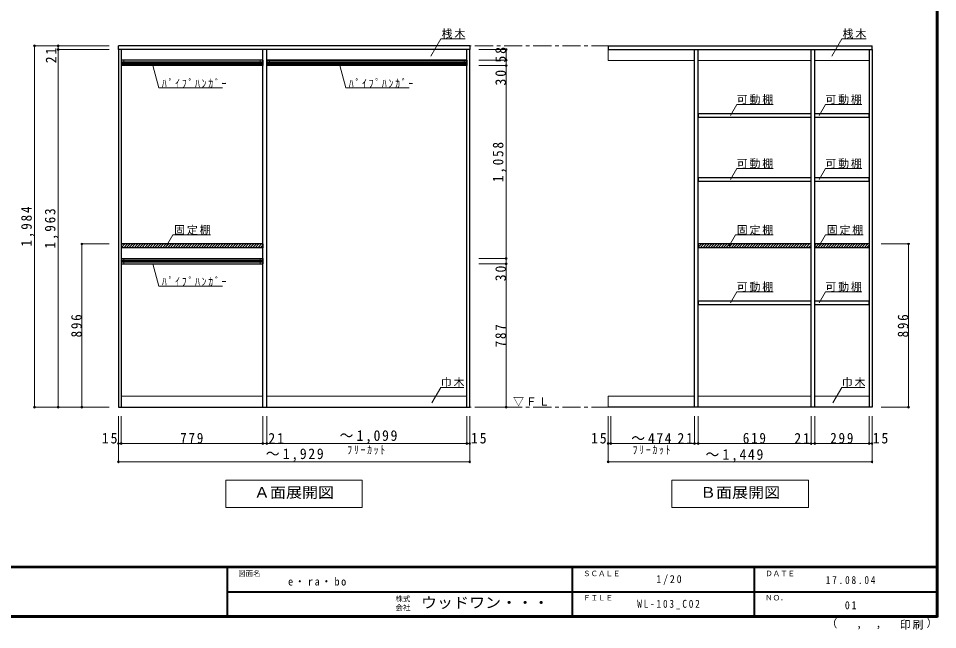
# Model space of a CAD drawing. Units: millimetres at full size, sheet at 1:20. Extents: x -3922 to 3878, y -2932 to 2722.
# Drawn here: x -1169 to 3878, y -2932 to 423 of the extents above; entities that cross this region are included whole.
import ezdxf
from ezdxf.enums import TextEntityAlignment as Align

# ---------------------------------------------------------------- set-up
doc = ezdxf.new("R2010")
doc.units = ezdxf.units.MM
doc.header["$LTSCALE"] = 20
doc.header["$PDMODE"] = 32
doc.header["$PDSIZE"] = 10
doc.linetypes.add('CHAIN1', pattern=[8, 5, -1, 1, -1])
for name, color, linetype, lineweight in [('0-2', 2, 'Continuous', 35), ('0-3_固定棚', 3, 'Continuous', 25), ('0-4_可動棚', 3, 'Continuous', 25), ('0-6_パイプハンガー', 4, 'Continuous', 9), ('0-7_桟木・巾木', 7, 'Continuous', 18), ('0-A_文字', 7, 'Continuous', 18), ('0-B_寸法', 7, 'Continuous', 9), ('0-C_ハッチ', 4, 'Continuous', 9), ('6-0', 7, 'Continuous', 18), ('F-1_枠', 6, 'Continuous', 40)]:
    doc.layers.add(name, color=color, linetype=linetype, lineweight=lineweight)
doc.layers.add('F-A_文字', color=7, linetype='Continuous')
doc.styles.add('ＭＳ ゴシック', font='')
doc.styles.get('ＭＳ ゴシック').set_extended_font_data('MS Gothic')

msp = doc.modelspace()

# ---------------------------------------------------------------- linework, layer by layer
at = {"layer": '0-2', "color": 3, "lineweight": 25}
for p, q in [((1308.82, 272.73), (-620.18, 272.73)), ((-620.18, 251.73), (-620.18, 272.73)), ((1308.82, 272.73), (1308.82, 251.73)), ((2068.82, 272.73), (3517.82, 272.73)), ((2068.82, 272.73), (2068.82, 251.73)), ((3517.82, 251.73), (3517.82, 272.73)), ((1308.82, 251.73), (-620.18, 251.73)), ((-620.18, 251.73), (-620.18, -1711.27)), ((-605.18, 251.73), (-605.18, -1711.27)), ((173.82, -1711.27), (173.82, 251.73)), ((194.82, -1711.27), (194.82, 251.73)), ((1293.82, -1711.27), (1293.82, 251.73)), ((1308.82, -1711.27), (1308.82, 251.73)), ((2068.82, 251.73), (3517.82, 251.73)), ((2542.82, -1711.27), (2542.82, 251.73)), ((2563.82, -1711.27), (2563.82, 251.73)), ((3182.82, -1711.27), (3182.82, 251.73)), ((3203.82, -1711.27), (3203.82, 251.73)), ((3502.82, 251.73), (3502.82, -1711.27)), ((3517.82, 251.73), (3517.82, -1711.27)), ((-620.18, -1711.27), (1308.82, -1711.27)), ((3517.82, -1711.27), (2068.82, -1711.27))]:
    msp.add_line(p, q, dxfattribs=at)
at = {"layer": '0-3_固定棚'}
for p, q in [((-605.18, -815.27), (-605.18, -836.27)), ((173.82, -815.27), (-605.18, -815.27)), ((2563.82, -815.27), (2563.82, -836.27)), ((3182.82, -815.27), (2563.82, -815.27)), ((3182.82, -836.27), (2563.82, -836.27)), ((3203.82, -815.27), (3203.82, -836.27)), ((3502.82, -815.27), (3203.82, -815.27)), ((3502.82, -836.27), (3203.82, -836.27))]:
    msp.add_line(p, q, dxfattribs=at)
msp.add_lwpolyline([(173.82, -815.27), (173.82, -836.27), (-605.18, -836.27)], dxfattribs=at)
at = {"layer": '0-4_可動棚'}
for p, q in [((2563.82, -98.27), (2563.82, -119.27)), ((2563.82, -98.27), (3182.82, -98.27)), ((3182.82, -119.27), (3182.82, -98.27)), ((3203.82, -98.27), (3502.82, -98.27)), ((3502.82, -119.27), (3502.82, -98.27)), ((2563.82, -119.27), (3182.82, -119.27)), ((3203.82, -119.27), (3502.82, -119.27)), ((2563.82, -450.27), (2563.82, -471.27)), ((2563.82, -450.27), (3182.82, -450.27)), ((3182.82, -471.27), (3182.82, -450.27)), ((3203.82, -450.27), (3502.82, -450.27)), ((3502.82, -471.27), (3502.82, -450.27)), ((2563.82, -471.27), (3182.82, -471.27)), ((3203.82, -471.27), (3502.82, -471.27)), ((2563.82, -1127.27), (2563.82, -1148.27)), ((2563.82, -1127.27), (3182.82, -1127.27)), ((2563.82, -1148.27), (3182.82, -1148.27)), ((3182.82, -1148.27), (3182.82, -1127.27)), ((3203.82, -1127.27), (3502.82, -1127.27)), ((3203.82, -1148.27), (3502.82, -1148.27)), ((3502.82, -1148.27), (3502.82, -1127.27))]:
    msp.add_line(p, q, dxfattribs=at)
at = {"layer": '0-6_パイプハンガー', "color": 3, "lineweight": 25}
for p, q in [((-605.18, 193.73), (-605.18, 163.73)), ((173.82, 193.73), (-605.18, 193.73)), ((173.82, 163.73), (-605.18, 163.73)), ((173.82, 193.73), (173.82, 163.73)), ((1293.82, 193.73), (194.82, 193.73)), ((194.82, 193.73), (194.82, 163.73)), ((1293.82, 163.73), (194.82, 163.73)), ((1293.82, 193.73), (1293.82, 163.73)), ((-605.18, -894.27), (-605.18, -924.27)), ((-605.18, -894.27), (173.82, -894.27)), ((173.82, -894.27), (173.82, -924.27)), ((-605.18, -924.27), (173.82, -924.27))]:
    msp.add_line(p, q, dxfattribs=at)
at = {"layer": '0-6_パイプハンガー'}
for p, q in [((-605.18, 184.73), (173.82, 184.73)), ((-605.18, 180.73), (173.82, 180.73)), ((-605.18, 176.73), (173.82, 176.73)), ((-605.18, 172.73), (173.82, 172.73)), ((194.82, 184.73), (1293.82, 184.73)), ((194.82, 180.73), (1293.82, 180.73)), ((194.82, 176.73), (1293.82, 176.73)), ((194.82, 172.73), (1293.82, 172.73)), ((173.82, -903.27), (-605.18, -903.27)), ((173.82, -907.27), (-605.18, -907.27)), ((173.82, -911.27), (-605.18, -911.27)), ((173.82, -915.27), (-605.18, -915.27))]:
    msp.add_line(p, q, dxfattribs=at)
at = {"layer": '0-6_パイプハンガー', "color": 7, "lineweight": 18}
for p, q in [((-590.18, 193.73), (-590.18, 163.73)), ((158.82, 193.73), (158.82, 163.73)), ((209.82, 193.73), (209.82, 163.73)), ((1278.82, 193.73), (1278.82, 163.73)), ((158.82, -894.27), (158.82, -924.27))]:
    msp.add_line(p, q, dxfattribs=at)
at = {"layer": '0-7_桟木・巾木'}
for p, q in [((2068.82, 191.73), (2068.82, 251.73)), ((1293.82, 191.73), (194.82, 191.73)), ((2068.82, 191.73), (2542.82, 191.73)), ((2563.82, 191.73), (3182.82, 191.73)), ((3203.82, 191.73), (3502.82, 191.73)), ((-605.18, -1651.27), (173.82, -1651.27)), ((194.82, -1651.27), (1293.82, -1651.27)), ((2068.82, -1651.27), (2068.82, -1711.27)), ((2542.82, -1651.27), (2068.82, -1651.27)), ((3182.82, -1651.27), (2563.82, -1651.27)), ((3502.82, -1651.27), (3203.82, -1651.27))]:
    msp.add_line(p, q, dxfattribs=at)
at = {"layer": '0-A_文字'}
for p, q in [((1095.41, 216.5), (1150.24, 311.47)), ((1284.82, 311.47), (1150.24, 311.47)), ((3296.88, 216.5), (3351.71, 311.47)), ((3486.29, 311.47), (3351.71, 311.47)), ((-397.43, 41.79), (-430.11, 163.73)), ((628.6, 41.79), (595.92, 163.73)), ((-397.43, 41.79), (-49.06, 41.79)), ((628.6, 41.79), (976.97, 41.79)), ((2740.1, -109.79), (2775.12, -49.14)), ((2975.12, -49.14), (2775.12, -49.14)), ((3226.85, -109.79), (3261.86, -49.14)), ((3461.86, -49.14), (3261.86, -49.14)), ((2740.1, -461.79), (2775.12, -401.14)), ((2975.12, -401.14), (2775.12, -401.14)), ((3226.85, -461.79), (3261.86, -401.14)), ((3461.86, -401.14), (3261.86, -401.14)), ((-356.08, -826.33), (-321.07, -765.68)), ((-113.88, -765.68), (-321.07, -765.68)), ((2732.92, -826.33), (2767.93, -765.68)), ((2975.12, -765.68), (2767.93, -765.68)), ((3226.85, -826.33), (3261.86, -765.68)), ((3469.05, -765.68), (3261.86, -765.68)), ((-397.43, -1046.21), (-430.11, -924.27)), ((-397.43, -1046.21), (-49.06, -1046.21)), ((2740.1, -1138.79), (2775.12, -1078.14)), ((2975.12, -1078.14), (2775.12, -1078.14)), ((3226.85, -1138.79), (3261.86, -1078.14)), ((3461.86, -1078.14), (3261.86, -1078.14)), ((1101.48, -1686.83), (1150.24, -1602.39)), ((1150.24, -1602.39), (1276.27, -1602.39)), ((719.32, -2111.27), (719.32, -2261.27)), ((2418.32, -2111.27), (2418.32, -2261.27)), ((2418.32, -2111.27), (3168.32, -2111.27)), ((3168.32, -2111.27), (3168.32, -2261.27)), ((-30.68, -2261.27), (719.32, -2261.27)), ((3168.32, -2261.27), (2418.32, -2261.27))]:
    msp.add_line(p, q, dxfattribs=at)
at = {"layer": '0-A_文字', "linetype": 'CHAIN1'}
for p, q in [((3517.82, 272.73), (-620.18, 272.73)), ((3517.82, -1711.27), (-620.18, -1711.27))]:
    msp.add_line(p, q, dxfattribs=at)
at = {"layer": '0-A_文字'}
for points in [[(3302.95, -1686.83), (3351.71, -1602.39), (3477.73, -1602.39)], [(719.32, -2111.27), (-30.68, -2111.27), (-30.68, -2261.27)]]:
    msp.add_lwpolyline(points, dxfattribs=at)
at = {"layer": '0-B_寸法', "color": 4}
for p, q in [((-1080.18, 272.73), (-1080.18, -1711.27)), ((-1080.18, 272.73), (-950.18, 272.73)), ((-950.18, 272.73), (-950.18, 251.73)), ((-950.18, 272.73), (-670.18, 272.73)), ((-950.18, 251.73), (-950.18, -1711.27)), ((-950.18, 251.73), (-670.18, 251.73)), ((1508.82, 251.73), (1358.82, 251.73)), ((1508.82, 193.73), (1508.82, 251.73)), ((1508.82, 193.73), (1358.82, 193.73)), ((1508.82, 163.73), (1358.82, 163.73)), ((1508.82, 163.73), (1508.82, 193.73)), ((1508.82, -894.27), (1508.82, 163.73)), ((-820.18, -815.27), (-670.18, -815.27)), ((-820.18, -1711.27), (-820.18, -815.27)), ((1508.82, -894.27), (1358.82, -894.27)), ((1508.82, -924.27), (1508.82, -894.27)), ((1508.82, -924.27), (1358.82, -924.27)), ((1508.82, -1711.27), (1508.82, -924.27)), ((-1080.18, -1711.27), (-950.18, -1711.27)), ((-950.18, -1711.27), (-670.18, -1711.27)), ((1508.82, -1711.27), (1358.82, -1711.27)), ((3717.82, -1711.27), (3567.82, -1711.27)), ((-620.18, -1911.27), (-620.18, -1761.27)), ((-605.18, -1911.27), (-605.18, -1761.27)), ((173.82, -1911.27), (173.82, -1761.27)), ((194.82, -1911.27), (194.82, -1761.27)), ((1293.82, -1911.27), (1293.82, -1761.27)), ((1308.82, -1911.27), (1308.82, -1761.27)), ((2068.82, -1911.27), (2068.82, -1761.27)), ((2083.82, -1911.27), (2083.82, -1761.27)), ((3182.82, -1911.27), (3182.82, -1761.27)), ((3203.82, -1911.27), (3203.82, -1761.27)), ((3502.82, -1911.27), (3502.82, -1761.27)), ((-605.18, -1911.27), (-620.18, -1911.27)), ((-620.18, -2011.27), (-620.18, -1911.27)), ((1293.82, -1911.27), (-605.18, -1911.27)), ((1308.82, -1911.27), (1293.82, -1911.27)), ((1308.82, -2011.27), (1308.82, -1911.27)), ((2068.82, -2011.27), (2068.82, -1911.27)), ((2068.82, -1911.27), (2083.82, -1911.27)), ((2563.82, -1911.27), (3182.82, -1911.27)), ((3182.82, -1911.27), (3203.82, -1911.27)), ((3203.82, -1911.27), (3502.82, -1911.27)), ((3517.82, -2011.27), (3517.82, -1911.27)), ((-620.18, -2011.27), (1308.82, -2011.27)), ((3517.82, -2011.27), (2068.82, -2011.27))]:
    msp.add_line(p, q, dxfattribs=at)
for points in [[(3717.82, -1711.27), (3717.82, -815.27), (3567.82, -815.27)], [(2083.82, -1911.27), (2542.82, -1911.27), (2542.82, -1761.27)], [(2542.82, -1911.27), (2563.82, -1911.27), (2563.82, -1761.27)], [(3502.82, -1911.27), (3517.82, -1911.27), (3517.82, -1761.27)]]:
    msp.add_lwpolyline(points, dxfattribs=at)
at = {"layer": '0-B_寸法'}
for p in [(-1080.18, 272.73), (-950.18, 272.73), (-950.18, 251.73), (1508.82, 251.73), (1508.82, 193.73), (1508.82, 163.73), (-820.18, -815.27), (3717.82, -815.27), (1508.82, -894.27), (1508.82, -924.27), (-1080.18, -1711.27), (-950.18, -1711.27), (-820.18, -1711.27), (1508.82, -1711.27), (3717.82, -1711.27), (-620.18, -1911.27), (-605.18, -1911.27), (173.82, -1911.27), (194.82, -1911.27), (1293.82, -1911.27), (1308.82, -1911.27), (2068.82, -1911.27), (2083.82, -1911.27), (2542.82, -1911.27), (2563.82, -1911.27), (3182.82, -1911.27), (3203.82, -1911.27), (3502.82, -1911.27), (3517.82, -1911.27), (-620.18, -2011.27), (1308.82, -2011.27), (2068.82, -2011.27), (3517.82, -2011.27)]:
    msp.add_point(p, dxfattribs=at)
at = {"layer": '0-C_ハッチ'}
for p, q in [((-605.18, -822.63), (-597.81, -815.27)), ((-604.67, -836.27), (-583.67, -815.27)), ((-590.53, -836.27), (-569.53, -815.27)), ((-576.39, -836.27), (-555.39, -815.27)), ((-562.25, -836.27), (-541.25, -815.27)), ((-548.1, -836.27), (-527.1, -815.27)), ((-533.96, -836.27), (-512.96, -815.27)), ((-519.82, -836.27), (-498.82, -815.27)), ((-505.68, -836.27), (-484.68, -815.27)), ((-491.54, -836.27), (-470.54, -815.27)), ((-477.39, -836.27), (-456.39, -815.27)), ((-463.25, -836.27), (-442.25, -815.27)), ((-449.11, -836.27), (-428.11, -815.27)), ((-434.97, -836.27), (-413.97, -815.27)), ((-420.83, -836.27), (-399.83, -815.27)), ((-406.68, -836.27), (-385.68, -815.27)), ((-392.54, -836.27), (-371.54, -815.27)), ((-378.4, -836.27), (-357.4, -815.27)), ((-364.26, -836.27), (-343.26, -815.27)), ((-350.11, -836.27), (-329.11, -815.27)), ((-335.97, -836.27), (-314.97, -815.27)), ((-321.83, -836.27), (-300.83, -815.27)), ((-307.69, -836.27), (-286.69, -815.27)), ((-293.55, -836.27), (-272.55, -815.27)), ((-279.4, -836.27), (-258.4, -815.27)), ((-265.26, -836.27), (-244.26, -815.27)), ((-251.12, -836.27), (-230.12, -815.27)), ((-236.98, -836.27), (-215.98, -815.27)), ((-222.84, -836.27), (-201.84, -815.27)), ((-208.69, -836.27), (-187.69, -815.27)), ((-194.55, -836.27), (-173.55, -815.27)), ((-180.41, -836.27), (-159.41, -815.27)), ((-166.27, -836.27), (-145.27, -815.27)), ((-152.12, -836.27), (-131.12, -815.27)), ((-137.98, -836.27), (-116.98, -815.27)), ((-123.84, -836.27), (-102.84, -815.27)), ((-109.7, -836.27), (-88.7, -815.27)), ((-95.56, -836.27), (-74.56, -815.27)), ((-81.41, -836.27), (-60.41, -815.27)), ((-67.27, -836.27), (-46.27, -815.27)), ((-53.13, -836.27), (-32.13, -815.27)), ((-38.99, -836.27), (-17.99, -815.27)), ((-24.85, -836.27), (-3.85, -815.27)), ((-10.7, -836.27), (10.3, -815.27)), ((3.44, -836.27), (24.44, -815.27)), ((17.58, -836.27), (38.58, -815.27)), ((31.72, -836.27), (52.72, -815.27)), ((45.87, -836.27), (66.87, -815.27)), ((60.01, -836.27), (81.01, -815.27)), ((74.15, -836.27), (95.15, -815.27)), ((88.29, -836.27), (109.29, -815.27)), ((102.43, -836.27), (123.43, -815.27)), ((116.58, -836.27), (137.58, -815.27)), ((130.72, -836.27), (151.72, -815.27)), ((144.86, -836.27), (165.86, -815.27)), ((159, -836.27), (173.82, -821.45)), ((173.14, -836.27), (173.82, -835.59)), ((2563.82, -818.19), (2566.75, -815.27)), ((2563.82, -832.34), (2580.89, -815.27)), ((2574.03, -836.27), (2595.03, -815.27)), ((2588.17, -836.27), (2609.17, -815.27)), ((2602.32, -836.27), (2623.32, -815.27)), ((2616.46, -836.27), (2637.46, -815.27)), ((2630.6, -836.27), (2651.6, -815.27)), ((2644.74, -836.27), (2665.74, -815.27)), ((2658.89, -836.27), (2679.89, -815.27)), ((2673.03, -836.27), (2694.03, -815.27)), ((2687.17, -836.27), (2708.17, -815.27)), ((2701.31, -836.27), (2722.31, -815.27)), ((2715.45, -836.27), (2736.45, -815.27)), ((2729.6, -836.27), (2750.6, -815.27)), ((2743.74, -836.27), (2764.74, -815.27)), ((2757.88, -836.27), (2778.88, -815.27)), ((2772.02, -836.27), (2793.02, -815.27)), ((2786.16, -836.27), (2807.16, -815.27)), ((2800.31, -836.27), (2821.31, -815.27)), ((2814.45, -836.27), (2835.45, -815.27)), ((2828.59, -836.27), (2849.59, -815.27)), ((2842.73, -836.27), (2863.73, -815.27)), ((2856.88, -836.27), (2877.88, -815.27)), ((2871.02, -836.27), (2892.02, -815.27)), ((2885.16, -836.27), (2906.16, -815.27)), ((2899.3, -836.27), (2920.3, -815.27)), ((2913.44, -836.27), (2934.44, -815.27)), ((2927.59, -836.27), (2948.59, -815.27)), ((2941.73, -836.27), (2962.73, -815.27)), ((2955.87, -836.27), (2976.87, -815.27)), ((2970.01, -836.27), (2991.01, -815.27)), ((2984.15, -836.27), (3005.15, -815.27)), ((2998.3, -836.27), (3019.3, -815.27)), ((3012.44, -836.27), (3033.44, -815.27)), ((3026.58, -836.27), (3047.58, -815.27)), ((3040.72, -836.27), (3061.72, -815.27)), ((3054.87, -836.27), (3075.87, -815.27)), ((3069.01, -836.27), (3090.01, -815.27)), ((3083.15, -836.27), (3104.15, -815.27)), ((3097.29, -836.27), (3118.29, -815.27)), ((3111.43, -836.27), (3132.43, -815.27)), ((3125.58, -836.27), (3146.58, -815.27)), ((3139.72, -836.27), (3160.72, -815.27)), ((3153.86, -836.27), (3174.86, -815.27)), ((3168, -836.27), (3182.82, -821.45)), ((3182.14, -836.27), (3182.82, -835.59)), ((3203.82, -823.46), (3212.02, -815.27)), ((3205.16, -836.27), (3226.16, -815.27)), ((3219.3, -836.27), (3240.3, -815.27)), ((3233.44, -836.27), (3254.44, -815.27)), ((3247.59, -836.27), (3268.59, -815.27)), ((3261.73, -836.27), (3282.73, -815.27)), ((3275.87, -836.27), (3296.87, -815.27)), ((3290.01, -836.27), (3311.01, -815.27)), ((3304.15, -836.27), (3325.15, -815.27)), ((3318.3, -836.27), (3339.3, -815.27)), ((3332.44, -836.27), (3353.44, -815.27)), ((3346.58, -836.27), (3367.58, -815.27)), ((3360.72, -836.27), (3381.72, -815.27)), ((3374.87, -836.27), (3395.87, -815.27)), ((3389.01, -836.27), (3410.01, -815.27)), ((3403.15, -836.27), (3424.15, -815.27)), ((3417.29, -836.27), (3438.29, -815.27)), ((3431.43, -836.27), (3452.43, -815.27)), ((3445.58, -836.27), (3466.58, -815.27)), ((3459.72, -836.27), (3480.72, -815.27)), ((3473.86, -836.27), (3494.86, -815.27)), ((3488, -836.27), (3502.82, -821.45)), ((3502.14, -836.27), (3502.82, -835.59))]:
    msp.add_line(p, q, dxfattribs=at)
at = {"layer": '6-0'}
msp.add_line((-590.18, -894.27), (-590.18, -924.27), dxfattribs=at)
at = {"layer": 'F-1_枠'}
for p, q in [((3871.3, 2722.29), (3871.3, -2864.37)), ((3874.63, 2722.29), (3874.63, -2864.37)), ((3877.97, 2722.29), (3877.97, -2864.37)), ((3877.97, -2587.71), (-3922.03, -2587.71)), ((3877.97, -2591.04), (-3922.03, -2591.04)), ((-22.03, -2591.04), (-22.03, -2857.71)), ((1871.3, -2591.04), (1871.3, -2857.71)), ((2871.3, -2591.04), (2871.3, -2857.71)), ((-22.03, -2724.37), (3871.3, -2724.38)), ((3877.97, -2857.71), (-3922.03, -2857.71)), ((3877.97, -2861.04), (-3922.03, -2861.04)), ((3877.97, -2864.37), (-3922.03, -2864.37))]:
    msp.add_line(p, q, dxfattribs=at)

# ---------------------------------------------------------------- texts
at = {"layer": '0-A_文字', "style": 'ＭＳ ゴシック', "width": 1.1}
for s, p in [('Ａ面展開図', (124.32, -2226.27)), ('Ｂ面展開図', (2573.32, -2226.27))]:
    msp.add_text(s, height=58.65, dxfattribs=at).set_placement(p, align=Align.BOTTOM_LEFT)
at = {"layer": '0-A_文字', "char_height": 43.99, "attachment_point": 7, "style": 'ＭＳ ゴシック'}
for s, insert in [('\\T1.17;桟木', (1154.82, 311.47)), ('\\T1.17;桟木', (3356.29, 311.47)), ('\\T1.39;\\W0.85;ﾊﾟｲﾌﾟﾊﾝｶﾞｰ', (-380.61, 41.79)), ('\\T1.39;\\W0.85;ﾊﾟｲﾌﾟﾊﾝｶﾞｰ', (645.42, 41.79)), ('\\T1.17;可動棚', (2775.12, -49.14)), ('\\T1.17;可動棚', (3261.86, -49.14)), ('\\T1.17;可動棚', (2775.12, -401.14)), ('\\T1.17;可動棚', (3261.86, -401.14)), ('\\T1.17;固定棚', (-313.88, -765.68)), ('\\T1.17;固定棚', (2775.12, -765.68)), ('\\T1.17;固定棚', (3269.05, -765.68)), ('\\T1.39;\\W0.85;ﾊﾟｲﾌﾟﾊﾝｶﾞｰ', (-380.61, -1046.21)), ('\\T1.17;可動棚', (2775.12, -1078.14)), ('\\T1.17;可動棚', (3261.86, -1078.14)), ('\\T1.17;巾木', (1150.24, -1602.39)), ('\\T1.17;巾木', (3351.71, -1602.39)), ('\\T1.17;▽ＦＬ', (1547.12, -1706.27)), ('\\T1.39;\\W0.85;ﾌﾘｰｶｯﾄ', (636.82, -1971.27)), ('\\T1.39;\\W0.85;ﾌﾘｰｶｯﾄ', (2203.32, -1971.27)), ('\\T1.28;\\W0.95;e・ra・bo', (311.3, -2691.04))]:
    msp.add_mtext(s, dxfattribs=dict(at, insert=insert))
at = {"layer": '0-B_寸法', "char_height": 58.65, "attachment_point": 7, "rotation": 90, "style": 'ＭＳ ゴシック'}
for s, insert in [('\\T1.27;\\W0.95;21', (-960.56, 176.73)), ('\\T1.27;\\W0.95;58', (1508.82, 180.23)), ('\\T1.27;\\W0.95;30', (1508.82, 54.58)), ('\\T1.28;\\W0.9;1,058', (1508.82, -475.27)), ('\\T1.28;\\W0.9;1,984', (-1080.56, -829.27)), ('\\T1.28;\\W0.9;1,963', (-950.56, -839.77)), ('\\T1.27;\\W0.95;30', (1508.82, -1020.19)), ('\\T1.27;\\W0.9;896', (-820.18, -1328.27)), ('\\T1.27;\\W0.9;896', (3717.82, -1328.27)), ('\\T1.27;\\W0.9;787', (1508.82, -1382.77))]:
    msp.add_mtext(s, dxfattribs=dict(at, insert=insert))
at = {"layer": '0-B_寸法', "char_height": 58.65, "attachment_point": 7, "style": 'ＭＳ ゴシック'}
for s, insert in [('\\T1.27;\\W0.95;15', (-710.96, -1911.27)), ('\\T1.27;\\W0.9;779', (-280.68, -1911.27)), ('\\T1.27;\\W0.95;21', (203.52, -1911.27)), ('\\T1.23;\\W0.95;～1,099', (594.32, -1911.27)), ('\\T1.27;\\W0.95;15', (1315.57, -1911.27)), ('\\T1.27;\\W0.95;15', (1974.92, -1911.27)), ('\\T1.21;\\W0.95;～474', (2195.82, -1911.27)), ('\\T1.27;\\W0.95;21', (2449.46, -1911.27)), ('\\T1.27;\\W0.9;619', (2808.32, -1911.27)), ('\\T1.27;\\W0.95;21', (3090.89, -1911.27)), ('\\T1.27;\\W0.9;299', (3288.32, -1911.27)), ('\\T1.27;\\W0.95;15', (3521.12, -1911.27)), ('\\T1.23;\\W0.95;～1,929', (189.32, -2011.27)), ('\\T1.23;\\W0.95;～1,449', (2603.32, -2015.36))]:
    msp.add_mtext(s, dxfattribs=dict(at, insert=insert))
at = {"layer": 'F-A_文字', "style": 'ＭＳ ゴシック'}
for s, height, p in [('図面名', 29.33, (37.97, -2647.71)), ('ＳＣＡＬＥ', 29.33, (1931.3, -2647.71)), ('ＤＡＴＥ', 29.33, (2931.3, -2647.71)), ('株式', 29.33, (901.3, -2787.04)), ('ＦＩＬＥ', 29.33, (1931.3, -2781.04)), ('ＮＯ．', 29.33, (2931.3, -2781.04)), ('会社', 29.33, (901.3, -2835.04)), ('（', 43.99, (3267.32, -2933.25)), ('）', 43.99, (3816.9, -2930.46)), (',', 43.99, (3432.15, -2933.25)), (',', 43.99, (3538.1, -2931.39))]:
    msp.add_text(s, height=height, dxfattribs=at).set_placement(p, align=Align.BOTTOM_LEFT)
at = {"layer": 'F-A_文字', "style": 'ＭＳ ゴシック', "width": 1.1}
msp.add_text('ウッドワン・・・', height=58.65, dxfattribs=at).set_placement((1041.3, -2831.04), align=Align.BOTTOM_LEFT)
at = {"layer": 'F-A_文字', "char_height": 43.99, "attachment_point": 7, "style": 'ＭＳ ゴシック'}
for s, insert in [('\\T1.38;\\W0.9;1/20', (2333.8, -2687.71)), ('\\T1.39;\\W0.85;17.08.04', (3263.8, -2682.71)), ('\\T1.39;\\W0.85;WL-103_C02', (2228.8, -2821.04)), ('\\T1.36;\\W0.9;01', (3368.8, -2821.04)), ('\\T1.17;印刷', (3670.07, -2932.32))]:
    msp.add_mtext(s, dxfattribs=dict(at, insert=insert))

doc.saveas('drawing.dxf')
